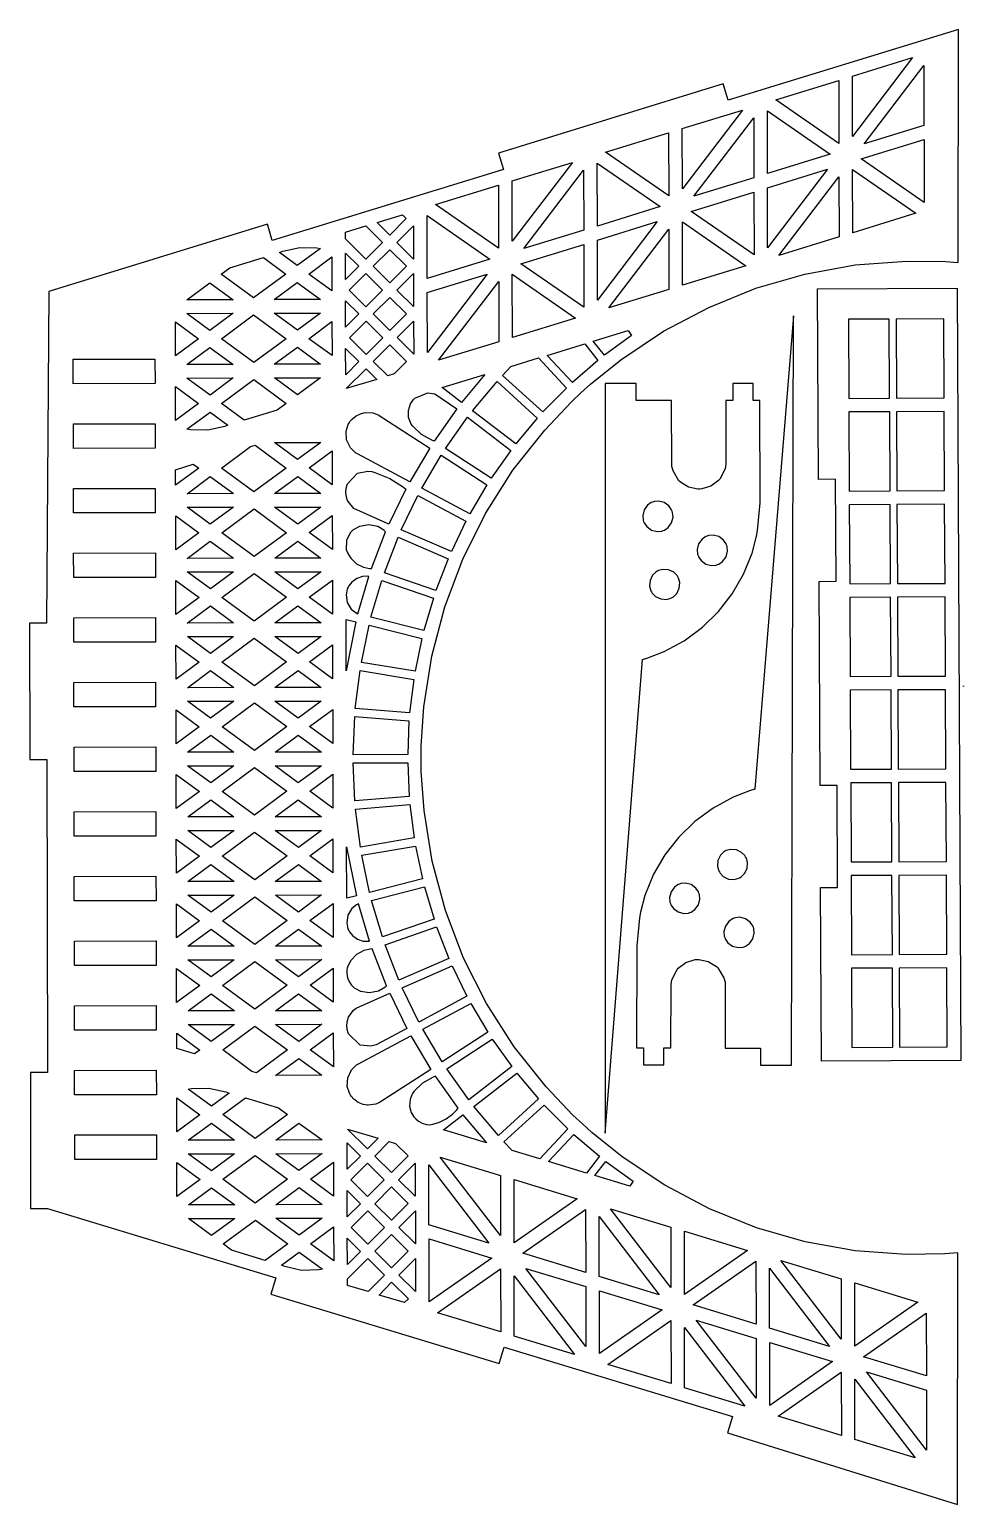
# Model space of a CAD drawing. Extents: x 0 to 593, y 0 to 837.
# Drawn here: x 0.3 to 274.6, y 389.5 to 823 of the extents above; entities that cross this region are included whole.
import ezdxf

# ---------------------------------------------------------------- set-up
doc = ezdxf.new("R2010")
doc.units = 0
doc.layers.get('0').update_dxf_attribs({"linetype": 'CONTINUOUS'})

msp = doc.modelspace()

# ---------------------------------------------------------------- linework, layer by layer
at = {"color": 0}
for p, q in [((273.091, 823.002), (205.458, 802.224)), ((273.051, 754.503), (273.091, 823.002)), ((241.948, 809.293), (259.636, 814.726)), ((259.636, 814.726), (241.981, 791.545)), ((245.386, 789.4), (262.941, 812.433)), ((262.941, 812.433), (262.974, 794.833)), ((204.03, 807.004), (138.017, 786.68)), ((205.458, 802.224), (204.03, 807.004)), ((219.41, 802.351), (237.95, 808.038)), ((237.95, 808.038), (237.983, 789.488)), ((241.981, 791.545), (241.948, 809.293)), ((237.983, 789.488), (219.41, 802.351)), ((191.976, 793.902), (209.666, 799.331)), ((209.666, 799.331), (192.01, 776.15)), ((217, 780.648), (216.965, 799.148)), ((216.965, 799.148), (235.439, 786.331)), ((192.01, 776.15), (191.976, 793.902)), ((195.414, 774.005), (212.969, 797.038)), ((212.969, 797.038), (213.005, 779.438)), ((262.974, 794.833), (245.386, 789.4)), ((169.44, 786.955), (187.978, 792.642)), ((187.978, 792.642), (188.013, 774.09)), ((244.542, 784.948), (262.982, 790.631)), ((262.982, 790.631), (263.017, 772.181)), ((138.017, 786.68), (139.498, 781.9)), ((188.013, 774.09), (169.44, 786.955)), ((235.439, 786.331), (217, 780.648)), ((263.017, 772.181), (244.542, 784.948)), ((139.498, 781.9), (71.5366, 760.973)), ((142.004, 778.503), (159.694, 783.936)), ((159.694, 783.936), (142.039, 760.755)), ((145.442, 758.61), (163, 781.643)), ((163, 781.643), (163.033, 764.046)), ((166.995, 783.749), (185.469, 770.939)), ((167.031, 765.253), (166.995, 783.749)), ((217.009, 776.496), (234.599, 781.928)), ((234.599, 781.928), (217.042, 758.846)), ((242.033, 763.242), (241.998, 781.844)), ((241.998, 781.844), (260.572, 768.978)), ((119.467, 771.56), (138.006, 777.247)), ((138.006, 777.247), (138.044, 758.694)), ((142.039, 760.755), (142.004, 778.503)), ((213.005, 779.438), (195.414, 774.005)), ((217.042, 758.846), (217.009, 776.496)), ((220.346, 756.602), (238.004, 779.734)), ((238.004, 779.734), (238.035, 762.035)), ((194.571, 769.553), (213.012, 775.236)), ((213.012, 775.236), (213.047, 756.786)), ((102.329, 766.279), (109.775, 768.544)), ((110.927, 767.447), (106.036, 762.536)), ((109.775, 768.544), (110.927, 767.447)), ((117.023, 768.357), (135.5, 755.541)), ((117.059, 749.857), (117.023, 768.357)), ((138.044, 758.694), (119.467, 771.56)), ((185.469, 770.939), (167.031, 765.253)), ((213.047, 756.786), (194.571, 769.553)), ((260.572, 768.978), (242.033, 763.242)), ((70.1065, 765.75), (5.9435, 745.98)), ((71.5366, 760.973), (70.1065, 765.75)), ((93.0342, 763.411), (99.0808, 765.27)), ((93.037, 761.51), (93.0342, 763.411)), ((99.0808, 765.27), (103.939, 760.43)), ((106.036, 762.536), (102.329, 766.279)), ((108.14, 760.441), (113.031, 765.299)), ((113.031, 765.299), (113.049, 755.548)), ((163.033, 764.046), (145.442, 758.61)), ((167.037, 761.1), (184.628, 766.533)), ((184.628, 766.533), (167.071, 743.454)), ((170.376, 741.207), (188.032, 764.339)), ((188.032, 764.339), (188.067, 746.64)), ((192.027, 766.449), (210.603, 753.583)), ((192.061, 747.847), (192.027, 766.449)), ((74.64, 757.83), (79.6011, 758.952)), ((85.6933, 758.649), (78.9009, 753.636)), ((79.6011, 758.952), (84.6847, 758.857)), ((84.6847, 758.857), (85.6933, 758.649)), ((99.0494, 755.523), (93.037, 761.51)), ((103.939, 760.43), (99.0494, 755.523)), ((113.049, 755.548), (108.14, 760.441)), ((144.6, 754.158), (163.04, 759.841)), ((163.04, 759.841), (163.076, 741.394)), ((167.071, 743.454), (167.037, 761.1)), ((238.035, 762.035), (220.346, 756.602)), ((59.0532, 752.948), (68.9462, 755.964)), ((68.9462, 755.964), (75.5565, 751.127)), ((73.6946, 757.424), (74.64, 757.83)), ((78.9009, 753.636), (73.6946, 757.424)), ((82.2565, 751.141), (89.0489, 756.154)), ((89.0489, 756.154), (89.0669, 746.157)), ((93.0451, 757.262), (96.9518, 753.42)), ((93.0589, 749.512), (93.0451, 757.262)), ((101.153, 753.427), (106.044, 758.285)), ((106.044, 758.285), (110.951, 753.445)), ((135.5, 755.541), (117.059, 749.857)), ((242.787, 753.798), (257.839, 754.937)), ((257.839, 754.937), (269.265, 754.81)), ((269.265, 754.81), (273.051, 754.503)), ((56.5559, 751.096), (59.0532, 752.948)), ((66.07, 744.111), (56.5559, 751.096)), ((75.5565, 751.127), (66.07, 744.111)), ((89.0669, 746.157), (82.2565, 751.141)), ((96.9518, 753.42), (93.0589, 749.512)), ((94.167, 746.414), (99.0575, 751.272)), ((99.0575, 751.272), (103.965, 746.435)), ((106.062, 748.538), (101.153, 753.427)), ((110.951, 753.445), (106.062, 748.538)), ((108.165, 746.439), (113.057, 751.3)), ((113.057, 751.3), (113.073, 741.549)), ((117.066, 745.705), (134.656, 751.141)), ((134.656, 751.141), (117.099, 728.059)), ((142.055, 751.053), (160.631, 738.188)), ((142.092, 732.455), (142.055, 751.053)), ((163.076, 741.394), (144.6, 754.158)), ((210.603, 753.583), (192.061, 747.847)), ((213.618, 746.965), (228.009, 751.127)), ((228.009, 751.127), (242.787, 753.798)), ((5.9435, 745.98), (5.2489, 648.497)), ((46.422, 743.574), (53.2116, 748.587)), ((53.2116, 748.587), (60.0206, 743.599)), ((72.1212, 743.62), (78.9107, 748.633)), ((78.9107, 748.633), (85.7208, 743.648)), ((99.0755, 741.525), (94.167, 746.414)), ((103.965, 746.435), (99.0755, 741.525)), ((113.073, 741.549), (108.165, 746.439)), ((117.099, 728.059), (117.066, 745.705)), ((120.405, 725.816), (138.06, 748.947)), ((138.06, 748.947), (138.095, 731.248)), ((188.067, 746.64), (170.376, 741.207)), ((199.73, 741.348), (213.618, 746.965)), ((231.72, 746.802), (272.719, 747.007)), ((231.997, 690.802), (231.72, 746.802)), ((272.719, 747.007), (273.844, 520.009)), ((60.0206, 743.599), (46.422, 743.574)), ((85.7208, 743.648), (72.1212, 743.62)), ((93.0712, 743.26), (96.9779, 739.422)), ((93.0878, 735.513), (93.0712, 743.26)), ((101.18, 739.426), (106.069, 744.287)), ((106.069, 744.287), (110.98, 739.443)), ((186.458, 734.321), (199.73, 741.348)), ((43.1024, 727.064), (43.0844, 737.069)), ((43.0844, 737.069), (49.8934, 732.077)), ((46.4301, 739.574), (60.0287, 739.599)), ((53.2391, 734.586), (46.4301, 739.574)), ((60.0287, 739.599), (53.2391, 734.586)), ((56.5919, 732.091), (66.0799, 739.108)), ((66.0799, 739.108), (75.5922, 732.13)), ((72.1293, 739.62), (85.7292, 739.648)), ((78.9368, 734.635), (72.1293, 739.62)), ((85.7292, 739.648), (78.9368, 734.635)), ((82.2925, 732.141), (89.0834, 737.154)), ((89.0834, 737.154), (89.1025, 727.153)), ((96.9779, 739.422), (93.0878, 735.513)), ((94.1931, 732.412), (99.0822, 737.274)), ((99.0822, 737.274), (103.994, 732.43)), ((106.087, 734.536), (101.18, 739.426)), ((110.98, 739.443), (106.087, 734.536)), ((108.191, 732.441), (113.082, 737.298)), ((113.082, 737.298), (113.102, 727.548)), ((160.631, 738.188), (142.092, 732.455)), ((224.668, 738.84), (213.335, 599.722)), ((224.062, 518.59), (224.668, 738.84)), ((252.764, 737.905), (240.764, 737.845)), ((240.764, 737.845), (240.88, 714.597)), ((252.88, 714.657), (252.764, 737.905)), ((268.764, 737.986), (254.763, 737.916)), ((254.763, 737.916), (254.879, 714.664)), ((268.879, 714.735), (268.764, 737.986)), ((165.793, 731.4), (176.088, 734.568)), ((177.092, 733.072), (169.102, 727.255)), ((173.915, 725.921), (186.458, 734.321)), ((176.088, 734.568), (177.092, 733.072)), ((49.8934, 732.077), (43.1024, 727.064)), ((46.4577, 724.574), (53.2476, 729.59)), ((53.2476, 729.59), (60.0562, 724.598)), ((66.106, 725.11), (56.5919, 732.091)), ((75.5922, 732.13), (66.106, 725.11)), ((72.1568, 724.623), (78.9464, 729.636)), ((78.9464, 729.636), (85.7567, 724.648)), ((89.1025, 727.153), (82.2925, 732.141)), ((93.1125, 721.512), (93.0988, 729.262)), ((93.0988, 729.262), (97.0058, 725.417)), ((99.1002, 727.523), (94.1931, 732.412)), ((103.994, 732.43), (99.1002, 727.523)), ((101.205, 725.428), (106.095, 730.285)), ((106.095, 730.285), (111.005, 725.445)), ((113.102, 727.548), (108.191, 732.441)), ((138.095, 731.248), (120.405, 725.816)), ((152.251, 727.223), (163.346, 730.642)), ((163.346, 730.642), (167.204, 725.752)), ((169.102, 727.255), (165.793, 731.4)), ((13.1051, 726.112), (37.1038, 726.154)), ((13.1175, 718.908), (13.1051, 726.112)), ((37.1038, 726.154), (37.1161, 718.954)), ((60.0562, 724.598), (46.4577, 724.574)), ((85.7567, 724.648), (72.1568, 724.623)), ((97.0058, 725.417), (93.1125, 721.512)), ((105.464, 721.184), (101.205, 725.428)), ((111.005, 725.445), (107.313, 721.787)), ((139.161, 721.346), (141.606, 723.949)), ((141.606, 723.949), (149.704, 726.465)), ((149.704, 726.465), (157.969, 717.635)), ((159.717, 719.286), (152.251, 727.223)), ((167.204, 725.752), (159.717, 719.286)), ((165.008, 718.767), (173.915, 725.921)), ((46.4647, 720.573), (60.0646, 720.598)), ((53.2751, 715.585), (46.4647, 720.573)), ((60.0646, 720.598), (53.2751, 715.585)), ((56.6279, 713.094), (66.1155, 720.111)), ((66.1155, 720.111), (75.6281, 713.13)), ((72.1653, 720.623), (85.7649, 720.647)), ((78.9725, 715.634), (72.1653, 720.623)), ((85.7649, 720.647), (78.9725, 715.634)), ((93.2713, 717.462), (99.1087, 723.272)), ((102.216, 720.178), (93.2713, 717.462)), ((99.1087, 723.272), (102.216, 720.178)), ((107.313, 721.787), (105.464, 721.184)), ((121.47, 717.765), (134.011, 721.639)), ((134.011, 721.639), (127.179, 713.377)), ((151.032, 710.621), (139.161, 721.346)), ((37.1161, 718.954), (13.1175, 718.908)), ((43.138, 708.067), (43.12, 718.069)), ((43.12, 718.069), (49.929, 713.08)), ((113.425, 714.65), (117.224, 716.259)), ((117.224, 716.259), (119.273, 715.963)), ((119.273, 715.963), (125.731, 711.475)), ((127.179, 713.377), (121.47, 717.765)), ((130.382, 710.932), (137.567, 719.543)), ((137.567, 719.543), (149.388, 708.819)), ((157.969, 717.635), (151.032, 710.621)), ((159.428, 713.609), (162.219, 716.188)), ((162.219, 716.188), (165.008, 718.767)), ((178.401, 718.933), (169.302, 718.929)), ((169.302, 718.929), (169.354, 498.68)), ((178.401, 713.934), (178.401, 718.933)), ((212.802, 718.94), (206.802, 718.936)), ((206.802, 718.936), (206.802, 713.938)), ((212.802, 713.941), (212.802, 718.94)), ((49.929, 713.08), (43.138, 708.067)), ((63.2866, 708.205), (56.6279, 713.094)), ((73.0331, 711.175), (63.2866, 708.205)), ((75.6281, 713.13), (73.0331, 711.175)), ((111.533, 711.038), (112.147, 712.982)), ((111.604, 708.995), (111.533, 711.038)), ((112.147, 712.982), (113.043, 714.301)), ((113.043, 714.301), (113.425, 714.65)), ((125.731, 711.475), (119.1, 702.06)), ((143.051, 701.206), (130.382, 710.932)), ((151.597, 705.291), (159.428, 713.609)), ((188.801, 713.934), (178.401, 713.934)), ((188.905, 694.584), (188.801, 713.934)), ((204.803, 713.938), (204.757, 695.237)), ((206.802, 713.938), (204.803, 713.938)), ((214.802, 713.941), (212.802, 713.941)), ((214.81, 683.941), (214.802, 713.941)), ((240.88, 714.597), (252.88, 714.657)), ((254.879, 714.664), (268.879, 714.735)), ((13.141, 707.111), (37.1394, 707.154)), ((13.1548, 699.911), (13.141, 707.111)), ((37.1394, 707.154), (37.1531, 699.957)), ((46.4922, 705.573), (53.2832, 710.586)), ((53.2832, 710.586), (58.5403, 706.748)), ((58.5403, 706.748), (57.5882, 706.353)), ((93.2325, 704.981), (93.8318, 706.956)), ((93.8318, 706.956), (94.1888, 707.513)), ((94.1888, 707.513), (94.3804, 707.81)), ((94.3804, 707.81), (95.0888, 708.611)), ((95.0888, 708.611), (96.1912, 709.478)), ((96.1912, 709.478), (97.4535, 710.092)), ((97.4535, 710.092), (98.4843, 710.378)), ((98.4843, 710.378), (98.8342, 710.424)), ((98.8342, 710.424), (101.085, 710.325)), ((101.085, 710.325), (102.133, 709.979)), ((102.133, 709.979), (102.684, 709.732)), ((102.684, 709.732), (117.803, 700.006)), ((112.115, 707.485), (111.604, 708.995)), ((112.389, 707.048), (112.115, 707.485)), ((112.802, 706.466), (112.389, 707.048)), ((122.454, 699.865), (128.887, 709.027)), ((128.887, 709.027), (141.603, 699.301)), ((149.388, 708.819), (143.051, 701.206)), ((252.899, 710.657), (240.899, 710.597)), ((240.899, 710.597), (241.015, 687.345)), ((253.015, 687.405), (252.899, 710.657)), ((268.899, 710.734), (254.899, 710.664)), ((254.899, 710.664), (255.014, 687.416)), ((269.014, 687.486), (268.899, 710.734)), ((47.5022, 705.369), (46.4922, 705.573)), ((52.6038, 705.259), (47.5022, 705.369)), ((57.5882, 706.353), (52.6038, 705.259)), ((93.3648, 702.377), (93.2325, 704.981)), ((94.5003, 700.031), (93.3648, 702.377)), ((115.35, 704.025), (112.802, 706.466)), ((118.423, 702.289), (115.35, 704.025)), ((119.1, 702.06), (118.423, 702.289)), ((142.238, 693.448), (151.597, 705.291)), ((37.1531, 699.957), (13.1548, 699.911)), ((56.6663, 694.094), (65.2018, 700.409)), ((65.2018, 700.409), (66.5522, 700.811)), ((66.5522, 700.811), (75.6638, 694.129)), ((72.2009, 701.619), (85.8008, 701.65)), ((79.0085, 696.634), (72.2009, 701.619)), ((85.8008, 701.65), (79.0085, 696.634)), ((82.3641, 694.14), (89.1551, 699.153)), ((89.1551, 699.153), (89.1727, 689.155)), ((95.9764, 698.588), (94.5003, 700.031)), ((96.5577, 698.267), (95.9764, 698.588)), ((111.922, 690.097), (96.5577, 698.267)), ((117.803, 700.006), (111.922, 690.097)), ((135.871, 691.194), (122.454, 699.865)), ((141.603, 699.301), (135.871, 691.194)), ((43.1655, 693.618), (48.3623, 695.226)), ((43.1726, 689.067), (43.1655, 693.618)), ((49.965, 694.08), (43.1726, 689.067)), ((48.3623, 695.226), (49.965, 694.08)), ((66.1776, 687.109), (56.6663, 694.094)), ((75.6638, 694.129), (66.1776, 687.109)), ((89.1727, 689.155), (82.3641, 694.14)), ((115.474, 688.202), (121.156, 697.861)), ((121.156, 697.861), (134.574, 689.187)), ((189.257, 693.282), (188.905, 694.584)), ((204.557, 693.935), (203.008, 690.887)), ((204.757, 695.237), (204.557, 693.935)), ((46.5282, 686.573), (53.3178, 691.586)), ((53.3178, 691.586), (60.1278, 686.597)), ((72.2298, 686.625), (79.018, 691.635)), ((79.018, 691.635), (85.8284, 686.647)), ((93.5411, 689.204), (93.6734, 689.511)), ((93.6734, 689.511), (96.5673, 692.566)), ((96.5673, 692.566), (99.6654, 693.222)), ((99.6654, 693.222), (100.766, 693.078)), ((100.766, 693.078), (101.681, 692.824)), ((101.681, 692.824), (106.052, 691.018)), ((106.052, 691.018), (110.082, 688.538)), ((134.192, 680.769), (142.238, 693.448)), ((191.008, 690.386), (189.257, 693.282)), ((191.415, 689.977), (191.008, 690.386)), ((193.831, 688.527), (191.415, 689.977)), ((202.649, 690.443), (200.4, 688.784)), ((203.008, 690.887), (202.649, 690.443)), ((236.996, 690.827), (231.997, 690.802)), ((237.145, 660.827), (236.996, 690.827)), ((13.1768, 688.111), (37.1754, 688.157)), ((13.1892, 680.911), (13.1768, 688.111)), ((37.1754, 688.157), (37.1877, 680.956)), ((60.1278, 686.597), (46.5282, 686.573)), ((85.8284, 686.647), (72.2298, 686.625)), ((93.176, 686.894), (93.2794, 688.224)), ((93.3619, 685.578), (93.176, 686.894)), ((93.2794, 688.224), (93.5411, 689.204)), ((93.6819, 684.615), (93.3619, 685.578)), ((110.826, 687.945), (105.796, 677.584)), ((109.448, 675.993), (114.329, 686.1)), ((110.082, 688.538), (110.826, 687.945)), ((114.329, 686.1), (128.444, 678.526)), ((129.589, 680.678), (115.474, 688.202)), ((134.574, 689.187), (129.589, 680.678)), ((196.583, 687.92), (193.831, 688.527)), ((197.159, 687.934), (196.583, 687.92)), ((197.729, 687.963), (197.159, 687.934)), ((200.4, 688.784), (197.729, 687.963)), ((241.015, 687.345), (253.015, 687.405)), ((255.014, 687.416), (269.014, 687.486)), ((37.1877, 680.956), (13.1892, 680.911)), ((46.5363, 682.576), (60.1349, 682.6)), ((53.3467, 677.587), (46.5363, 682.576)), ((60.1349, 682.6), (53.3467, 677.587)), ((56.7009, 675.093), (66.1871, 682.113)), ((66.1871, 682.113), (75.6984, 675.128)), ((72.2369, 682.621), (85.8365, 682.646)), ((79.0469, 677.633), (72.2369, 682.621)), ((85.8365, 682.646), (79.0469, 677.633)), ((93.8332, 684.315), (93.6819, 684.615)), ((95.5368, 682.216), (93.8332, 684.315)), ((105.796, 677.584), (95.5368, 682.216)), ((127.506, 667.364), (134.192, 680.769)), ((180.771, 681.814), (180.358, 680.159)), ((181.776, 683.193), (180.771, 681.814)), ((182.878, 683.966), (181.776, 683.193)), ((183.286, 684.114), (182.878, 683.966)), ((183.692, 684.265), (183.286, 684.114)), ((185.033, 684.382), (183.692, 684.265)), ((186.691, 683.973), (185.033, 684.382)), ((188.073, 682.971), (186.691, 683.973)), ((188.848, 681.867), (188.073, 682.971)), ((188.996, 681.461), (188.848, 681.867)), ((189.144, 681.052), (188.996, 681.461)), ((189.26, 679.711), (189.144, 681.052)), ((214.111, 675.739), (214.81, 683.941)), ((253.034, 683.405), (241.034, 683.348)), ((241.034, 683.348), (241.15, 660.097)), ((253.15, 660.157), (253.034, 683.405)), ((269.034, 683.486), (255.034, 683.419)), ((255.034, 683.419), (255.149, 660.167)), ((269.149, 660.234), (269.034, 683.486)), ((43.2096, 670.07), (43.192, 680.067)), ((43.192, 680.067), (50.0006, 675.079)), ((82.3997, 675.143), (89.1907, 680.156)), ((89.1907, 680.156), (89.2087, 670.154)), ((97.2136, 676.938), (95.3505, 675.929)), ((99.8664, 677.411), (97.2136, 676.938)), ((102.511, 676.892), (99.8664, 677.411)), ((104.357, 675.859), (102.511, 676.892)), ((128.444, 678.526), (124.161, 669.618)), ((180.358, 680.159), (180.473, 678.819)), ((180.473, 678.819), (180.622, 678.409)), ((180.622, 678.409), (180.77, 678.004)), ((180.77, 678.004), (181.544, 676.903)), ((181.544, 676.903), (182.926, 675.898)), ((186.739, 675.901), (187.842, 676.674)), ((187.842, 676.674), (188.847, 678.053)), ((188.847, 678.053), (189.26, 679.711)), ((50.0006, 675.079), (43.2096, 670.07)), ((46.5638, 667.575), (53.3534, 672.588)), ((53.3534, 672.588), (60.1638, 667.6)), ((66.2132, 668.112), (56.7009, 675.093)), ((75.6984, 675.128), (66.2132, 668.112)), ((72.2658, 667.621), (79.054, 672.634)), ((79.054, 672.634), (85.8643, 667.65)), ((89.2087, 670.154), (82.3997, 675.143)), ((93.3595, 672.779), (93.3027, 670.218)), ((94.4785, 675.086), (93.3595, 672.779)), ((94.8503, 675.464), (94.4785, 675.086)), ((95.3505, 675.929), (94.8503, 675.464)), ((100.67, 664.577), (104.851, 675.382)), ((104.851, 675.382), (104.357, 675.859)), ((104.472, 663.328), (108.502, 673.788)), ((108.502, 673.788), (123.213, 667.417)), ((124.161, 669.618), (109.448, 675.993)), ((182.926, 675.898), (184.584, 675.488)), ((184.584, 675.488), (185.925, 675.605)), ((185.925, 675.605), (186.333, 675.753)), ((186.333, 675.753), (186.739, 675.901)), ((197.786, 673.195), (196.783, 671.816)), ((198.886, 673.964), (197.786, 673.195)), ((199.292, 674.112), (198.886, 673.964)), ((199.697, 674.261), (199.292, 674.112)), ((201.036, 674.377), (199.697, 674.261)), ((202.69, 673.964), (201.036, 674.377)), ((204.071, 672.966), (202.69, 673.964)), ((204.845, 671.865), (204.071, 672.966)), ((212.483, 669.138), (213.822, 674.07)), ((213.822, 674.07), (214.111, 675.739)), ((13.2112, 669.11), (37.2099, 669.156)), ((13.225, 661.91), (13.2112, 669.11)), ((37.2099, 669.156), (37.2237, 661.956)), ((60.1638, 667.6), (46.5638, 667.575)), ((85.8643, 667.65), (72.2658, 667.621)), ((93.3027, 670.218), (93.4614, 669.71)), ((93.4614, 669.71), (93.6583, 669.163)), ((93.6583, 669.163), (94.5928, 667.628)), ((94.5928, 667.628), (96.26, 666.016)), ((196.783, 671.816), (196.368, 670.161)), ((196.368, 670.161), (196.482, 668.824)), ((196.482, 668.824), (196.63, 668.415)), ((196.63, 668.415), (196.777, 668.009)), ((196.777, 668.009), (197.551, 666.912)), ((203.837, 666.686), (204.84, 668.062)), ((204.84, 668.062), (205.255, 669.717)), ((204.994, 671.46), (204.845, 671.865)), ((205.14, 671.054), (204.994, 671.46)), ((205.255, 669.717), (205.14, 671.054)), ((209.981, 662.919), (212.483, 669.138)), ((46.5723, 663.575), (60.1708, 663.596)), ((53.3823, 658.587), (46.5723, 663.575)), ((60.1708, 663.596), (53.3823, 658.587)), ((72.2725, 663.621), (85.8725, 663.649)), ((79.0815, 658.636), (72.2725, 663.621)), ((85.8725, 663.649), (79.0815, 658.636)), ((96.26, 666.016), (98.3298, 664.968)), ((98.3298, 664.968), (100.083, 664.584)), ((100.083, 664.584), (100.67, 664.577)), ((119.632, 658.16), (104.472, 663.328)), ((123.213, 667.417), (119.632, 658.16)), ((122.227, 653.344), (127.506, 667.364)), ((184.215, 663.568), (183.264, 662.619)), ((184.59, 663.787), (184.215, 663.568)), ((184.591, 663.787), (184.59, 663.787)), ((184.965, 664.002), (184.591, 663.787)), ((186.264, 664.351), (184.965, 664.002)), ((187.966, 664.231), (186.264, 664.351)), ((189.5, 663.487), (187.966, 664.231)), ((190.452, 662.534), (189.5, 663.487)), ((197.551, 666.912), (198.932, 665.914)), ((198.932, 665.914), (200.586, 665.501)), ((200.586, 665.501), (201.924, 665.618)), ((201.924, 665.618), (202.33, 665.766)), ((202.33, 665.766), (202.736, 665.914)), ((202.736, 665.914), (203.837, 666.686)), ((37.2237, 661.956), (13.225, 661.91)), ((43.2262, 661.067), (50.0366, 656.082)), ((43.2442, 651.069), (43.2262, 661.067)), ((56.7365, 656.093), (66.2231, 663.109)), ((66.2231, 663.109), (75.7343, 656.128)), ((82.4357, 656.142), (89.2281, 661.155)), ((89.2281, 661.155), (89.2447, 651.154)), ((93.8294, 659.112), (93.5687, 658.597)), ((94.0333, 659.518), (93.8294, 659.112)), ((94.9082, 660.608), (94.0333, 659.518)), ((96.3662, 661.67), (94.9082, 660.608)), ((98.0793, 662.227), (96.3662, 661.67)), ((96.6957, 651.32), (99.9243, 662.227)), ((99.4752, 662.298), (98.0793, 662.227)), ((99.9243, 662.227), (99.4752, 662.298)), ((100.547, 650.275), (103.726, 661.031)), ((103.726, 661.031), (118.886, 655.909)), ((182.516, 661.084), (182.397, 659.384)), ((182.397, 659.384), (182.743, 658.082)), ((183.264, 662.619), (182.516, 661.084)), ((190.669, 662.16), (190.452, 662.534)), ((190.885, 661.786), (190.669, 662.16)), ((191.23, 660.488), (190.885, 661.786)), ((191.11, 658.788), (191.23, 660.488)), ((206.671, 657.165), (209.981, 662.919)), ((232.146, 660.802), (237.145, 660.827)), ((232.444, 600.802), (232.146, 660.802)), ((241.15, 660.097), (253.15, 660.157)), ((255.149, 660.167), (269.149, 660.234)), ((50.0366, 656.082), (43.2442, 651.069)), ((66.2478, 649.111), (56.7365, 656.093)), ((75.7343, 656.128), (66.2478, 649.111)), ((89.2447, 651.154), (82.4357, 656.142)), ((93.5687, 658.597), (93.2215, 656.833)), ((93.2215, 656.833), (93.5648, 654.59)), ((93.5648, 654.59), (94.7568, 652.66)), ((118.886, 655.909), (116.104, 646.405)), ((182.743, 658.082), (182.959, 657.708)), ((182.959, 657.708), (183.176, 657.334)), ((183.176, 657.334), (184.128, 656.385)), ((184.128, 656.385), (185.662, 655.638)), ((185.662, 655.638), (187.363, 655.521)), ((187.363, 655.521), (188.664, 655.867)), ((188.664, 655.867), (189.039, 656.082)), ((189.039, 656.082), (189.413, 656.301)), ((189.413, 656.301), (190.362, 657.253)), ((190.362, 657.253), (191.11, 658.788)), ((202.619, 651.94), (206.671, 657.165)), ((253.169, 656.156), (241.169, 656.096)), ((241.169, 656.096), (241.285, 632.845)), ((253.285, 632.908), (253.169, 656.156)), ((269.169, 656.237), (255.169, 656.167)), ((255.169, 656.167), (255.284, 632.915)), ((269.284, 632.986), (269.169, 656.237)), ((46.5998, 648.571), (53.3894, 653.588)), ((53.3894, 653.588), (60.1998, 648.6)), ((72.3, 648.621), (79.0896, 653.637)), ((79.0896, 653.637), (85.9, 648.645)), ((94.7568, 652.66), (96.1637, 651.542)), ((96.1637, 651.542), (96.6957, 651.32)), ((116.104, 646.405), (100.547, 650.275)), ((118.405, 638.821), (122.227, 653.344)), ((197.886, 647.323), (202.619, 651.94)), ((5.2489, 648.497), (0.2508, 648.494)), ((0.2508, 648.494), (0.3266, 608.492)), ((13.2471, 650.113), (37.2456, 650.159)), ((13.2608, 642.913), (13.2471, 650.113)), ((37.2456, 650.159), (37.2607, 642.955)), ((60.1998, 648.6), (46.5998, 648.571)), ((85.9, 648.645), (72.3, 648.621)), ((93.2766, 634.563), (93.249, 649.612)), ((93.249, 649.612), (96.1002, 648.917)), ((96.1002, 648.917), (93.2766, 634.563)), ((97.7223, 636.972), (100, 647.922)), ((100, 647.922), (115.51, 644.052)), ((192.541, 643.382), (197.886, 647.323)), ((37.2607, 642.955), (13.2608, 642.913)), ((43.2802, 632.068), (43.2622, 642.066)), ((43.2622, 642.066), (50.0726, 637.081)), ((46.6079, 644.574), (60.2079, 644.603)), ((53.4169, 639.586), (46.6079, 644.574)), ((60.2079, 644.603), (53.4169, 639.586)), ((56.7725, 637.092), (66.2587, 644.112)), ((66.2587, 644.112), (75.77, 637.131)), ((72.3085, 644.624), (85.907, 644.648)), ((79.1175, 639.632), (72.3085, 644.624)), ((85.907, 644.648), (79.1175, 639.632)), ((82.4713, 637.141), (89.2623, 642.154)), ((89.2623, 642.154), (89.2803, 632.153)), ((115.51, 644.052), (113.527, 634.4)), ((186.647, 640.196), (192.541, 643.382)), ((116.089, 623.905), (118.405, 638.821)), ((169.354, 498.68), (180.271, 637.829)), ((180.271, 637.829), (181.898, 638.306)), ((181.898, 638.306), (186.647, 640.196)), ((50.0726, 637.081), (43.2802, 632.068)), ((46.6355, 629.574), (53.425, 634.587)), ((53.425, 634.587), (60.2354, 629.599)), ((66.2852, 630.111), (56.7725, 637.092)), ((75.77, 637.131), (66.2852, 630.111)), ((72.336, 629.624), (79.1256, 634.637)), ((79.1256, 634.637), (85.936, 629.648)), ((89.2803, 632.153), (82.4713, 637.141)), ((95.9485, 623.464), (97.3268, 634.619)), ((97.3268, 634.619), (113.132, 631.998)), ((113.527, 634.4), (97.7223, 636.972)), ((241.285, 632.845), (253.285, 632.908)), ((255.284, 632.915), (269.284, 632.986)), ((13.2829, 631.109), (37.283, 631.158)), ((13.2967, 623.912), (13.2829, 631.109)), ((37.283, 631.158), (37.2953, 623.958)), ((60.2354, 629.599), (46.6355, 629.574)), ((85.936, 629.648), (72.336, 629.624)), ((113.132, 631.998), (111.901, 622.194)), ((253.304, 628.908), (241.304, 628.848)), ((241.304, 628.848), (241.42, 605.596)), ((253.419, 605.656), (253.304, 628.908)), ((269.303, 628.985), (255.304, 628.918)), ((255.304, 628.918), (255.419, 605.667)), ((269.419, 605.737), (269.303, 628.985)), ((274.574, 629.952), (274.574, 630.086)), ((274.574, 630.086), (274.574, 630.086)), ((274.574, 630.086), (274.574, 630.086)), ((274.574, 630.086), (274.574, 629.952)), ((274.574, 629.952), (274.574, 629.952)), ((274.574, 629.952), (274.574, 629.952)), ((46.6439, 625.574), (60.2425, 625.602)), ((53.4529, 620.586), (46.6439, 625.574)), ((60.2425, 625.602), (53.4529, 620.586)), ((56.8082, 618.091), (66.2947, 625.112)), ((66.2947, 625.112), (75.8088, 618.13)), ((72.3441, 625.623), (85.9427, 625.648)), ((79.1531, 620.635), (72.3441, 625.623)), ((85.9427, 625.648), (79.1531, 620.635)), ((37.2953, 623.958), (13.2967, 623.912)), ((43.3158, 613.068), (43.2978, 623.069)), ((43.2978, 623.069), (50.1082, 618.081)), ((82.5059, 618.141), (89.2983, 623.157)), ((89.2983, 623.157), (89.3163, 613.152)), ((95.3216, 609.868), (95.8025, 621.069)), ((95.8025, 621.069), (111.704, 619.795)), ((111.901, 622.194), (95.9485, 623.464)), ((115.318, 612.503), (116.089, 623.905)), ((50.1082, 618.081), (43.3158, 613.068)), ((46.6714, 610.574), (53.4638, 615.587)), ((53.4638, 615.587), (60.2714, 610.602)), ((66.3208, 611.113), (56.8082, 618.091)), ((75.8088, 618.13), (66.3208, 611.113)), ((72.3717, 610.62), (79.1616, 615.636)), ((79.1616, 615.636), (85.9702, 610.648)), ((89.3163, 613.152), (82.5059, 618.141)), ((111.704, 619.795), (111.324, 609.896)), ((13.3187, 612.112), (37.3186, 612.158)), ((13.3325, 604.912), (13.3187, 612.112)), ((37.3186, 612.158), (37.3309, 604.957)), ((115.325, 608.704), (115.318, 612.503)), ((0.3266, 608.492), (5.3248, 608.496)), ((5.3248, 608.496), (5.4984, 516.498)), ((60.2714, 610.602), (46.6714, 610.574)), ((85.9702, 610.648), (72.3717, 610.62)), ((111.324, 609.896), (95.3216, 609.868)), ((95.3273, 607.466), (111.326, 607.497)), ((95.848, 596.269), (95.3273, 607.466)), ((111.326, 607.497), (111.745, 597.598)), ((115.332, 604.908), (115.325, 608.704)), ((37.3309, 604.957), (13.3325, 604.912)), ((43.3338, 604.068), (50.1442, 599.08)), ((43.3518, 594.067), (43.3338, 604.068)), ((46.6796, 606.573), (60.2781, 606.601)), ((53.4885, 601.588), (46.6796, 606.573)), ((60.2781, 606.601), (53.4885, 601.588)), ((56.8441, 599.091), (66.3303, 606.111)), ((66.3303, 606.111), (75.8444, 599.126)), ((72.3801, 606.623), (85.9786, 606.647)), ((79.1891, 601.634), (72.3801, 606.623)), ((85.9786, 606.647), (79.1891, 601.634)), ((82.5419, 599.144), (89.3339, 604.153)), ((89.3339, 604.153), (89.3519, 594.155)), ((116.145, 593.51), (115.332, 604.908)), ((241.42, 605.596), (253.419, 605.656)), ((255.419, 605.667), (269.419, 605.737)), ((50.1442, 599.08), (43.3518, 594.067)), ((66.3554, 592.113), (56.8441, 599.091)), ((75.8444, 599.126), (66.3554, 592.113)), ((89.3519, 594.155), (82.5419, 599.144)), ((211.705, 599.253), (206.95, 597.38)), ((213.335, 599.722), (211.705, 599.253)), ((237.443, 600.826), (232.444, 600.802)), ((237.592, 570.826), (237.443, 600.826)), ((253.439, 601.655), (241.439, 601.595)), ((241.439, 601.595), (241.555, 578.347)), ((253.553, 578.407), (253.439, 601.655)), ((269.438, 601.737), (255.439, 601.666)), ((255.439, 601.666), (255.554, 578.418)), ((269.554, 578.485), (269.438, 601.737)), ((46.7071, 591.573), (53.498, 596.586)), ((53.498, 596.586), (60.307, 591.601)), ((72.4076, 591.622), (79.1972, 596.635)), ((79.1972, 596.635), (86.0062, 591.647)), ((111.745, 597.598), (95.848, 596.269)), ((96.0025, 593.866), (111.949, 595.2)), ((111.949, 595.2), (113.22, 585.399)), ((201.047, 594.208), (195.69, 590.285)), ((206.95, 597.38), (201.047, 594.208)), ((13.3546, 593.111), (37.3532, 593.157)), ((13.3683, 585.911), (13.3546, 593.111)), ((37.3532, 593.157), (37.3669, 585.957)), ((60.307, 591.601), (46.7071, 591.573)), ((86.0062, 591.647), (72.4076, 591.622)), ((97.4245, 582.718), (96.0025, 593.866)), ((118.518, 578.605), (116.145, 593.51)), ((195.69, 590.285), (190.944, 585.682)), ((37.3669, 585.957), (13.3683, 585.911)), ((46.7141, 587.573), (60.3141, 587.601)), ((53.5245, 582.588), (46.7141, 587.573)), ((60.3141, 587.601), (53.5245, 582.588)), ((56.8798, 580.09), (66.3663, 587.11)), ((66.3663, 587.11), (75.8804, 580.129)), ((72.4158, 587.622), (86.0143, 587.647)), ((79.2247, 582.637), (72.4158, 587.622)), ((86.0143, 587.647), (79.2247, 582.637)), ((113.22, 585.399), (97.4245, 582.718)), ((190.944, 585.682), (186.875, 580.471)), ((43.3874, 575.07), (43.3698, 585.068)), ((43.3698, 585.068), (50.1798, 580.08)), ((82.5775, 580.143), (89.3699, 585.156)), ((89.3699, 585.156), (89.3879, 575.155)), ((93.4036, 567.711), (93.3746, 582.764)), ((93.3746, 582.764), (96.2519, 568.417)), ((97.8299, 580.369), (113.622, 582.997)), ((113.622, 582.997), (115.642, 573.356)), ((204.136, 581.283), (203.182, 580.334)), ((204.512, 581.498), (204.136, 581.283)), ((204.887, 581.713), (204.512, 581.498)), ((206.186, 582.055), (204.887, 581.713)), ((207.888, 581.932), (206.186, 582.055)), ((209.419, 581.18), (207.888, 581.932)), ((210.368, 580.228), (209.419, 581.18)), ((50.1798, 580.08), (43.3874, 575.07)), ((46.7416, 572.572), (53.534, 577.585)), ((53.534, 577.585), (60.3416, 572.601)), ((66.391, 573.112), (56.8798, 580.09)), ((75.8804, 580.129), (66.391, 573.112)), ((72.4436, 572.622), (79.2332, 577.635)), ((79.2332, 577.635), (86.0432, 572.65)), ((89.3879, 575.155), (82.5775, 580.143)), ((100.149, 569.426), (97.8299, 580.369)), ((122.394, 564.095), (118.518, 578.605)), ((186.875, 580.471), (183.548, 574.724)), ((202.43, 578.802), (202.306, 577.102)), ((202.306, 577.102), (202.649, 575.804)), ((203.182, 580.334), (202.43, 578.802)), ((210.585, 579.854), (210.368, 580.228)), ((210.8, 579.476), (210.585, 579.854)), ((211.142, 578.178), (210.8, 579.476)), ((211.018, 576.478), (211.142, 578.178)), ((241.555, 578.347), (253.553, 578.407)), ((255.554, 578.418), (269.554, 578.485)), ((13.389, 574.111), (37.3902, 574.156)), ((13.4028, 566.91), (13.389, 574.111)), ((37.3902, 574.156), (37.404, 566.956)), ((60.3416, 572.601), (46.7416, 572.572)), ((86.0432, 572.65), (72.4436, 572.622)), ((115.642, 573.356), (100.149, 569.426)), ((183.548, 574.724), (181.027, 568.516)), ((202.649, 575.804), (202.864, 575.426)), ((202.864, 575.426), (203.079, 575.052)), ((203.079, 575.052), (204.028, 574.1)), ((204.028, 574.1), (205.559, 573.345)), ((205.559, 573.345), (207.261, 573.222)), ((207.261, 573.222), (208.56, 573.567)), ((208.56, 573.567), (208.937, 573.779)), ((208.937, 573.779), (209.312, 573.994)), ((209.312, 573.994), (210.265, 574.947)), ((210.265, 574.947), (211.018, 576.478)), ((253.574, 574.407), (241.574, 574.347)), ((241.574, 574.347), (241.689, 551.099)), ((253.688, 551.159), (253.574, 574.407)), ((269.573, 574.488), (255.574, 574.417)), ((255.574, 574.417), (255.689, 551.169)), ((269.689, 551.236), (269.573, 574.488)), ((46.7501, 568.575), (60.3497, 568.6)), ((53.5601, 563.587), (46.7501, 568.575)), ((60.3497, 568.6), (53.5601, 563.587)), ((56.9158, 561.093), (66.4009, 568.11)), ((66.4009, 568.11), (75.916, 561.128)), ((72.4517, 568.621), (86.0503, 568.646)), ((79.2607, 563.637), (72.4517, 568.621)), ((86.0503, 568.646), (79.2607, 563.637)), ((96.2519, 568.417), (93.4036, 567.711)), ((100.703, 567.076), (116.246, 571.003)), ((116.246, 571.003), (119.064, 561.509)), ((181.027, 568.516), (179.674, 563.587)), ((188.673, 569.567), (188.254, 567.912)), ((188.254, 567.912), (188.364, 566.575)), ((189.68, 570.939), (188.673, 569.567)), ((190.783, 571.708), (189.68, 570.939)), ((191.19, 571.856), (190.783, 571.708)), ((191.597, 572.004), (191.19, 571.856)), ((192.935, 572.114), (191.597, 572.004)), ((194.589, 571.698), (192.935, 572.114)), ((195.965, 570.692), (194.589, 571.698)), ((196.736, 569.591), (195.965, 570.692)), ((196.883, 569.186), (196.736, 569.591)), ((197.028, 568.78), (196.883, 569.186)), ((197.138, 567.44), (197.028, 568.78)), ((232.592, 570.802), (237.592, 570.826)), ((232.844, 519.804), (232.592, 570.802)), ((37.404, 566.956), (13.4028, 566.91)), ((43.404, 566.067), (50.2144, 561.079)), ((43.422, 556.07), (43.404, 566.067)), ((82.6135, 561.142), (89.4059, 566.152)), ((89.4059, 566.152), (89.4235, 556.154)), ((94.9441, 564.656), (93.7715, 562.723)), ((96.3291, 565.789), (94.9441, 564.656)), ((96.8555, 566.018), (96.3291, 565.789)), ((100.125, 555.124), (96.8555, 566.018)), ((103.923, 556.334), (100.703, 567.076)), ((127.726, 550.093), (122.394, 564.095)), ((179.674, 563.587), (179.38, 561.915)), ((188.364, 566.575), (188.51, 566.166)), ((188.51, 566.166), (188.657, 565.76)), ((188.657, 565.76), (189.428, 564.66)), ((189.428, 564.66), (190.804, 563.658)), ((190.804, 563.658), (192.457, 563.241)), ((194.203, 563.499), (194.609, 563.644)), ((194.609, 563.644), (195.712, 564.413)), ((195.712, 564.413), (196.719, 565.789)), ((196.719, 565.789), (197.138, 567.44)), ((50.2144, 561.079), (43.422, 556.07)), ((66.427, 554.112), (56.9158, 561.093)), ((75.916, 561.128), (66.427, 554.112)), ((89.4235, 556.154), (82.6135, 561.142)), ((93.7715, 562.723), (93.4297, 560.486)), ((93.4297, 560.486), (93.7645, 558.729)), ((119.064, 561.509), (103.923, 556.334)), ((104.677, 554.034), (119.818, 559.262)), ((119.818, 559.262), (123.435, 550.019)), ((179.38, 561.915), (178.659, 553.716)), ((192.457, 563.241), (193.795, 563.351)), ((193.795, 563.351), (194.203, 563.499)), ((204.636, 559.523), (204.218, 557.869)), ((205.645, 560.903), (204.636, 559.523)), ((206.75, 561.672), (205.645, 560.903)), ((207.158, 561.816), (206.75, 561.672)), ((207.564, 561.964), (207.158, 561.816)), ((208.907, 562.081), (207.564, 561.964)), ((210.563, 561.665), (208.907, 562.081)), ((211.941, 560.659), (210.563, 561.665)), ((212.713, 559.551), (211.941, 560.659)), ((212.86, 559.146), (212.713, 559.551)), ((13.4249, 555.11), (37.4262, 555.156)), ((13.4386, 547.91), (13.4249, 555.11)), ((37.4262, 555.156), (37.44, 547.956)), ((46.7776, 553.575), (53.57, 558.585)), ((53.57, 558.585), (60.3772, 553.6)), ((72.4793, 553.621), (79.2688, 558.638)), ((79.2688, 558.638), (86.0778, 553.649)), ((93.7645, 558.729), (94.0195, 558.214)), ((94.0195, 558.214), (94.2192, 557.805)), ((94.2192, 557.805), (95.093, 556.708)), ((95.093, 556.708), (96.5535, 555.646)), ((96.5535, 555.646), (98.2747, 555.096)), ((98.2747, 555.096), (99.6763, 555.043)), ((99.6763, 555.043), (100.125, 555.124)), ((204.218, 557.869), (204.33, 556.525)), ((204.33, 556.525), (204.477, 556.119)), ((204.477, 556.119), (204.623, 555.713)), ((204.623, 555.713), (205.395, 554.609)), ((211.693, 554.366), (212.702, 555.741)), ((212.702, 555.741), (213.119, 557.396)), ((213.006, 558.736), (212.86, 559.146)), ((213.119, 557.396), (213.006, 558.736)), ((60.3772, 553.6), (46.7776, 553.575)), ((86.0778, 553.649), (72.4793, 553.621)), ((96.2656, 551.169), (94.59, 549.388)), ((98.4127, 552.337), (96.2656, 551.169)), ((100.262, 552.771), (98.4127, 552.337)), ((100.881, 552.778), (100.262, 552.771)), ((105.102, 541.983), (100.881, 552.778)), ((108.749, 543.588), (104.677, 554.034)), ((178.659, 553.716), (178.576, 523.716)), ((205.395, 554.609), (206.775, 553.6)), ((206.775, 553.6), (208.43, 553.187)), ((208.43, 553.187), (209.772, 553.3)), ((209.772, 553.3), (210.18, 553.448)), ((210.18, 553.448), (210.588, 553.597)), ((210.588, 553.597), (211.693, 554.366)), ((241.689, 551.099), (253.688, 551.159)), ((255.689, 551.169), (269.689, 551.236)), ((37.44, 547.956), (13.4386, 547.91)), ((43.458, 537.065), (43.44, 547.067)), ((43.44, 547.067), (50.25, 542.082)), ((46.7857, 549.571), (60.3857, 549.6)), ((53.5961, 544.587), (46.7857, 549.571)), ((60.3857, 549.6), (53.5961, 544.587)), ((56.9517, 542.092), (66.4365, 549.113)), ((66.4365, 549.113), (75.9506, 542.131)), ((72.4863, 549.621), (86.0859, 549.649)), ((79.2963, 544.636), (72.4863, 549.621)), ((86.0859, 549.649), (79.2963, 544.636)), ((82.6491, 542.142), (89.4415, 547.155)), ((89.4415, 547.155), (89.4595, 537.154)), ((93.4709, 546.763), (93.4339, 545.684)), ((93.5397, 547.112), (93.4709, 546.763)), ((93.7038, 547.709), (93.5397, 547.112)), ((94.59, 549.388), (93.7038, 547.709)), ((123.435, 550.019), (108.749, 543.588)), ((109.702, 541.394), (124.39, 547.822)), ((124.39, 547.822), (128.707, 538.928)), ((134.463, 536.716), (127.726, 550.093)), ((188.881, 543.687), (190.439, 546.735)), ((190.439, 546.735), (190.799, 547.176)), ((190.799, 547.176), (193.052, 548.83)), ((193.052, 548.83), (195.726, 549.645)), ((195.726, 549.645), (196.298, 549.667)), ((196.298, 549.667), (196.872, 549.681)), ((196.872, 549.681), (199.622, 549.067)), ((199.622, 549.067), (202.034, 547.61)), ((202.034, 547.61), (202.441, 547.201)), ((202.441, 547.201), (204.182, 544.294)), ((253.709, 547.158), (241.709, 547.098)), ((241.709, 547.098), (241.824, 523.85)), ((253.824, 523.907), (253.709, 547.158)), ((269.708, 547.236), (255.709, 547.165)), ((255.709, 547.165), (255.825, 523.921)), ((269.824, 523.988), (269.708, 547.236)), ((50.25, 542.082), (43.458, 537.065)), ((66.4626, 535.111), (56.9517, 542.092)), ((75.9506, 542.131), (66.4626, 535.111)), ((89.4595, 537.154), (82.6491, 542.142)), ((93.4339, 545.684), (93.6706, 544.297)), ((93.6706, 544.297), (94.2315, 543.003)), ((94.2315, 543.003), (94.8531, 542.121)), ((94.8531, 542.121), (95.1011, 541.867)), ((95.1011, 541.867), (95.6028, 541.405)), ((104.61, 541.51), (105.102, 541.983)), ((188.576, 523.688), (188.677, 542.389)), ((188.677, 542.389), (188.881, 543.687)), ((204.182, 544.294), (204.529, 542.996)), ((204.529, 542.996), (204.575, 523.646)), ((46.8133, 534.575), (53.6056, 539.588)), ((53.6056, 539.588), (60.4146, 534.599)), ((72.5138, 534.621), (79.3034, 539.637)), ((79.3034, 539.637), (86.1138, 534.649)), ((95.6028, 541.405), (97.47, 540.406)), ((96.2131, 535.418), (106.054, 539.785)), ((97.47, 540.406), (100.124, 539.941)), ((100.124, 539.941), (102.766, 540.466)), ((102.766, 540.466), (104.61, 541.51)), ((106.054, 539.785), (111.124, 529.445)), ((114.621, 531.301), (109.702, 541.394)), ((128.707, 538.928), (114.621, 531.301)), ((13.4607, 536.109), (37.4618, 536.155)), ((13.4745, 528.909), (13.4607, 536.109)), ((37.4618, 536.155), (37.4756, 528.955)), ((60.4146, 534.599), (46.8133, 534.575)), ((86.1138, 534.649), (72.5138, 534.621)), ((94.1158, 533.012), (95.414, 534.769)), ((95.414, 534.769), (96.2131, 535.418)), ((115.775, 529.202), (129.861, 536.78)), ((129.861, 536.78), (134.878, 528.292)), ((142.558, 524.066), (134.463, 536.716)), ((37.4756, 528.955), (13.4745, 528.909)), ((46.8217, 530.578), (60.4203, 530.599)), ((53.6303, 525.586), (46.8217, 530.578)), ((60.4203, 530.599), (53.6303, 525.586)), ((56.9874, 523.095), (66.4725, 530.112)), ((66.4725, 530.112), (75.9866, 523.131)), ((72.5219, 530.624), (86.1219, 530.648)), ((79.3323, 525.635), (72.5219, 530.624)), ((86.1219, 530.648), (79.3323, 525.635)), ((93.4642, 530.43), (93.6445, 531.749)), ((93.5743, 529.1), (93.4642, 530.43)), ((93.8417, 528.122), (93.5743, 529.1)), ((93.6445, 531.749), (93.9641, 532.716)), ((93.9641, 532.716), (94.1158, 533.012)), ((111.124, 529.445), (102.084, 524.581)), ((121.493, 519.568), (115.775, 529.202)), ((43.4756, 528.066), (50.286, 523.081)), ((43.4855, 523.515), (43.4756, 528.066)), ((82.6865, 523.141), (89.4761, 528.154)), ((89.4761, 528.154), (89.4941, 518.156)), ((93.9768, 527.812), (93.8417, 528.122)), ((97.3847, 524.521), (93.9768, 527.812)), ((96.8939, 519.07), (112.229, 527.297)), ((100.535, 524.175), (97.3847, 524.521)), ((102.084, 524.581), (100.535, 524.175)), ((112.229, 527.297), (118.146, 517.409)), ((134.878, 528.292), (121.493, 519.568)), ((122.796, 517.571), (136.182, 526.292)), ((136.182, 526.292), (141.948, 518.206)), ((48.6876, 521.928), (43.4855, 523.515)), ((50.286, 523.081), (48.6876, 521.928)), ((65.5479, 516.809), (56.9874, 523.095)), ((75.9866, 523.131), (66.8983, 516.414)), ((72.5495, 515.624), (79.339, 520.636)), ((79.339, 520.636), (86.1494, 515.648)), ((89.4941, 518.156), (82.6865, 523.141)), ((151.96, 512.258), (142.558, 524.066)), ((178.576, 523.716), (180.575, 523.713)), ((180.575, 523.713), (180.562, 518.71)), ((186.562, 518.693), (186.575, 523.692)), ((186.575, 523.692), (188.576, 523.688)), ((204.575, 523.646), (214.975, 523.617)), ((214.975, 523.617), (214.962, 518.615)), ((241.824, 523.85), (253.824, 523.907)), ((255.825, 523.921), (269.824, 523.988)), ((5.4984, 516.498), (0.4988, 516.495)), ((0.4988, 516.495), (0.5746, 476.493)), ((13.4965, 517.112), (37.4978, 517.155)), ((13.5103, 509.912), (13.4965, 517.112)), ((37.4978, 517.155), (37.5116, 509.958)), ((66.8983, 516.414), (65.5479, 516.809)), ((93.7052, 514.95), (94.8351, 517.303)), ((94.8351, 517.303), (96.3112, 518.753)), ((96.3112, 518.753), (96.8939, 519.07)), ((118.146, 517.409), (103.065, 507.63)), ((129.266, 508.43), (122.796, 517.571)), ((141.948, 518.206), (129.266, 508.43)), ((130.769, 506.532), (143.399, 516.304)), ((143.399, 516.304), (149.764, 508.72)), ((180.562, 518.71), (186.562, 518.693)), ((214.962, 518.615), (224.062, 518.59)), ((273.844, 520.009), (232.844, 519.804)), ((46.8574, 511.574), (47.8677, 511.785)), ((53.6663, 506.589), (46.8574, 511.574)), ((47.8677, 511.785), (52.9678, 511.912)), ((52.9678, 511.912), (57.9561, 510.84)), ((86.1494, 515.648), (72.5495, 515.624)), ((93.5852, 512.343), (93.7052, 514.95)), ((94.1987, 510.367), (93.5852, 512.343)), ((115.707, 513.387), (113.17, 510.935)), ((118.773, 515.13), (115.707, 513.387)), ((119.45, 515.362), (118.773, 515.13)), ((126.118, 505.975), (119.45, 515.362)), ((159.824, 503.968), (151.96, 512.258)), ((37.5116, 509.958), (13.5103, 509.912)), ((43.5296, 499.068), (43.513, 509.069)), ((43.513, 509.069), (50.322, 504.081)), ((58.9097, 510.445), (53.6663, 506.589)), ((57.0219, 504.095), (63.6612, 509.005)), ((57.9561, 510.84), (58.9097, 510.445)), ((63.6612, 509.005), (73.4176, 506.077)), ((94.561, 509.813), (94.1987, 510.367)), ((94.7663, 509.485), (94.561, 509.813)), ((95.5506, 508.6), (94.7663, 509.485)), ((96.7906, 507.686), (95.5506, 508.6)), ((98.2169, 507.097), (96.7906, 507.686)), ((102.015, 507.178), (99.7673, 506.871)), ((103.065, 507.63), (102.015, 507.178)), ((112.008, 508.526), (111.887, 506.603)), ((112.503, 509.937), (112.008, 508.526)), ((112.759, 510.35), (112.503, 509.937)), ((113.17, 510.935), (112.759, 510.35)), ((149.764, 508.72), (137.984, 497.946)), ((50.322, 504.081), (43.5296, 499.068)), ((66.5332, 497.11), (57.0219, 504.095)), ((76.0222, 504.13), (66.5332, 497.11)), ((73.4176, 506.077), (76.0222, 504.13)), ((99.3786, 506.878), (98.2169, 507.097)), ((99.7673, 506.871), (99.3786, 506.878)), ((111.887, 506.603), (112.381, 504.744)), ((112.381, 504.744), (113.141, 503.456)), ((113.141, 503.456), (113.475, 503.1)), ((113.475, 503.1), (113.692, 502.857)), ((113.692, 502.857), (114.461, 502.222)), ((121.879, 499.667), (127.572, 504.077)), ((122.598, 502.821), (124.497, 504.229)), ((124.497, 504.229), (125.757, 505.506)), ((125.757, 505.506), (126.118, 505.975)), ((127.572, 504.077), (134.436, 495.836)), ((137.984, 497.946), (130.769, 506.532)), ((139.587, 496.147), (151.418, 506.92)), ((151.418, 506.92), (158.381, 499.936)), ((162.624, 501.4), (159.824, 503.968)), ((46.8849, 496.577), (53.6773, 501.586)), ((53.6773, 501.586), (60.4862, 496.598)), ((72.5854, 496.623), (79.375, 501.636)), ((79.375, 501.636), (86.1854, 496.648)), ((99.5412, 494.072), (93.6805, 499.861)), ((93.6805, 499.861), (102.635, 497.18)), ((114.461, 502.222), (115.605, 501.594)), ((115.605, 501.594), (116.858, 501.23)), ((116.858, 501.23), (117.85, 501.138)), ((117.85, 501.138), (118.178, 501.156)), ((118.178, 501.156), (118.761, 501.258)), ((118.761, 501.258), (120.475, 501.788)), ((120.475, 501.788), (122.598, 502.821)), ((134.436, 495.836), (121.879, 499.667)), ((158.381, 499.936), (150.145, 491.07)), ((165.418, 498.835), (162.624, 501.4)), ((174.326, 491.709), (165.418, 498.835)), ((13.5337, 498.112), (37.5338, 498.154)), ((13.5461, 490.908), (13.5337, 498.112)), ((37.5338, 498.154), (37.5475, 490.954)), ((60.4862, 496.598), (46.8849, 496.577)), ((86.1854, 496.648), (72.5854, 496.623)), ((93.5535, 488.061), (93.5373, 495.812)), ((93.5373, 495.812), (97.4453, 491.92)), ((102.635, 497.18), (99.5412, 494.072)), ((101.646, 491.927), (105.888, 496.185)), ((105.888, 496.185), (107.737, 495.589)), ((107.737, 495.589), (111.446, 491.949)), ((142.041, 493.554), (139.587, 496.147)), ((152.698, 490.322), (160.132, 498.288)), ((160.132, 498.288), (167.647, 491.85)), ((37.5475, 490.954), (13.5461, 490.908)), ((43.5652, 480.067), (43.5487, 490.068)), ((43.5487, 490.068), (50.3576, 485.08)), ((46.8933, 492.573), (60.4919, 492.598)), ((53.7023, 487.585), (46.8933, 492.573)), ((60.4919, 492.598), (53.7023, 487.585)), ((57.0576, 485.094), (66.5441, 492.111)), ((66.5441, 492.111), (76.0582, 485.129)), ((72.5936, 492.622), (86.1935, 492.647)), ((79.4025, 487.634), (72.5936, 492.622)), ((86.1935, 492.647), (79.4025, 487.634)), ((82.7581, 485.14), (89.5477, 490.153)), ((89.5477, 490.153), (89.5657, 480.155)), ((97.4453, 491.92), (93.5535, 488.061)), ((106.553, 487.087), (101.646, 491.927)), ((111.446, 491.949), (106.553, 487.087)), ((108.658, 484.942), (113.548, 489.85)), ((113.548, 489.85), (113.568, 480.102)), ((138.588, 468.549), (120.846, 491.613)), ((120.846, 491.613), (138.555, 486.248)), ((150.145, 491.07), (142.041, 493.554)), ((163.805, 486.943), (152.698, 490.322)), ((167.647, 491.85), (163.805, 486.943)), ((166.256, 486.198), (169.548, 490.354)), ((169.548, 490.354), (177.559, 484.572)), ((186.819, 483.358), (174.326, 491.709)), ((94.6573, 484.911), (99.5482, 489.825)), ((99.5482, 489.825), (104.459, 484.935)), ((117.583, 471.71), (117.551, 489.359)), ((117.551, 489.359), (135.194, 466.34)), ((138.555, 486.248), (138.588, 468.549)), ((176.561, 483.073), (166.256, 486.198)), ((50.3576, 485.08), (43.5652, 480.067)), ((46.9209, 477.576), (53.7132, 482.586)), ((53.7132, 482.586), (60.5222, 477.598)), ((66.5688, 478.109), (57.0576, 485.094)), ((76.0582, 485.129), (66.5688, 478.109)), ((72.6211, 477.622), (79.411, 482.635)), ((79.411, 482.635), (86.221, 477.651)), ((89.5657, 480.155), (82.7581, 485.14)), ((93.5648, 481.813), (97.4729, 477.919)), ((93.5785, 474.063), (93.5648, 481.813)), ((99.5659, 480.074), (94.6573, 484.911)), ((104.459, 484.935), (99.5659, 480.074)), ((101.67, 477.926), (106.561, 482.84)), ((106.561, 482.84), (111.472, 477.947)), ((113.568, 480.102), (108.658, 484.942)), ((142.594, 466.453), (142.558, 485.055)), ((142.558, 485.055), (161.119, 479.386)), ((177.559, 484.572), (176.561, 483.073)), ((200.003, 476.384), (186.819, 483.358)), ((60.5222, 477.598), (46.9209, 477.576)), ((86.221, 477.651), (72.6211, 477.622)), ((97.4729, 477.919), (93.5785, 474.063)), ((106.58, 473.086), (101.67, 477.926)), ((111.472, 477.947), (106.58, 473.086)), ((161.119, 479.386), (142.594, 466.453)), ((0.5746, 476.493), (5.5742, 476.497)), ((5.5742, 476.497), (72.6101, 456.12)), ((46.929, 473.576), (60.5275, 473.597)), ((53.7379, 468.584), (46.929, 473.576)), ((60.5275, 473.597), (53.7379, 468.584)), ((57.0936, 466.094), (66.5797, 473.114)), ((66.5797, 473.114), (76.0938, 466.129)), ((72.6295, 473.622), (86.2295, 473.65)), ((79.4399, 468.637), (72.6295, 473.622)), ((86.2295, 473.65), (79.4399, 468.637)), ((94.6838, 470.916), (99.5743, 475.827)), ((99.5743, 475.827), (104.484, 470.934)), ((108.683, 470.941), (113.576, 475.848)), ((113.576, 475.848), (113.593, 466.097)), ((145.149, 463.359), (163.576, 476.194)), ((163.576, 476.194), (163.609, 457.743)), ((167.579, 474.151), (185.222, 451.132)), ((167.614, 456.502), (167.579, 474.151)), ((188.619, 453.341), (170.875, 476.405)), ((170.875, 476.405), (188.586, 471.039)), ((213.781, 470.821), (200.003, 476.384)), ((82.7938, 466.139), (89.5837, 471.152)), ((89.5837, 471.152), (89.6041, 461.155)), ((99.5948, 466.072), (94.6838, 470.916)), ((104.484, 470.934), (99.5948, 466.072)), ((101.696, 463.927), (106.59, 468.838)), ((106.59, 468.838), (111.497, 463.949)), ((113.593, 466.097), (108.683, 470.941)), ((135.194, 466.34), (117.583, 471.71)), ((188.586, 471.039), (188.619, 453.341)), ((192.621, 451.249), (192.586, 469.847)), ((192.586, 469.847), (211.148, 464.181)), ((228.056, 466.711), (213.781, 470.821)), ((59.5962, 464.248), (57.0936, 466.094)), ((69.5029, 461.268), (59.5962, 464.248)), ((76.0938, 466.129), (69.5029, 461.268)), ((89.6041, 461.155), (82.7938, 466.139)), ((93.6046, 460.061), (93.5909, 467.815)), ((93.5909, 467.815), (97.4975, 463.92)), ((97.4975, 463.92), (93.6046, 460.061)), ((106.606, 459.087), (101.696, 463.927)), ((111.497, 463.949), (106.606, 459.087)), ((117.627, 449.058), (117.591, 467.558)), ((117.591, 467.558), (136.052, 461.941)), ((211.148, 464.181), (192.621, 451.249)), ((242.729, 464.097), (228.056, 466.711)), ((257.704, 463.017), (242.729, 464.097)), ((74.2555, 459.825), (79.4494, 463.635)), ((75.2023, 459.426), (74.2555, 459.825)), ((79.4494, 463.635), (86.257, 458.65)), ((93.6114, 455.81), (99.6019, 461.821)), ((99.6019, 461.821), (104.51, 456.932)), ((108.712, 456.939), (113.601, 461.85)), ((113.601, 461.85), (113.619, 452.102)), ((136.052, 461.941), (117.627, 449.058)), ((163.609, 457.743), (145.149, 463.359)), ((195.177, 448.155), (213.604, 460.985)), ((213.604, 460.985), (213.64, 442.535)), ((238.647, 438.136), (220.904, 461.2)), ((220.904, 461.2), (238.613, 455.835)), ((269.105, 463.187), (257.704, 463.017)), ((272.883, 463.504), (269.105, 463.187)), ((272.84, 389.52), (272.883, 463.504)), ((72.6101, 456.12), (71.1482, 451.337)), ((80.1659, 458.322), (75.2023, 459.426)), ((85.2495, 458.442), (80.1659, 458.322)), ((86.257, 458.65), (85.2495, 458.442)), ((93.6156, 453.912), (93.6114, 455.81)), ((104.51, 456.932), (99.6707, 452.074)), ((113.619, 452.102), (108.712, 456.939)), ((120.081, 445.862), (138.609, 458.795)), ((138.609, 458.795), (138.643, 440.249)), ((142.61, 456.752), (160.354, 433.638)), ((142.645, 439.004), (142.61, 456.752)), ((163.652, 435.945), (146.009, 458.911)), ((146.009, 458.911), (163.617, 453.545)), ((185.222, 451.132), (167.614, 456.502)), ((217.642, 441.297), (217.609, 458.943)), ((217.609, 458.943), (235.252, 435.931)), ((238.613, 455.835), (238.647, 438.136)), ((71.1482, 451.337), (138.187, 430.964)), ((99.6707, 452.074), (93.6156, 453.912)), ((102.922, 451.079), (106.615, 454.836)), ((110.377, 448.843), (102.922, 451.079)), ((106.615, 454.836), (111.523, 449.947)), ((163.617, 453.545), (163.652, 435.945)), ((167.655, 433.85), (167.621, 452.353)), ((167.621, 452.353), (186.081, 446.737)), ((242.652, 436.04), (242.617, 454.642)), ((242.617, 454.642), (261.177, 448.977)), ((111.523, 449.947), (110.377, 448.843)), ((186.081, 446.737), (167.655, 433.85)), ((213.64, 442.535), (195.177, 448.155)), ((261.177, 448.977), (242.652, 436.04)), ((138.643, 440.249), (120.081, 445.862)), ((170.112, 430.653), (188.637, 443.59)), ((188.637, 443.59), (188.671, 425.041)), ((213.68, 420.737), (196.037, 443.706)), ((196.037, 443.706), (213.647, 438.341)), ((245.208, 432.947), (263.633, 445.784)), ((263.633, 445.784), (263.667, 427.334)), ((160.354, 433.638), (142.645, 439.004)), ((192.641, 441.547), (210.385, 418.433)), ((192.675, 423.795), (192.641, 441.547)), ((213.647, 438.341), (213.68, 420.737)), ((235.252, 435.931), (217.642, 441.297)), ((138.187, 430.964), (139.65, 435.744)), ((139.65, 435.744), (206.688, 415.371)), ((217.685, 418.645), (217.649, 437.145)), ((217.649, 437.145), (236.11, 431.528)), ((188.671, 425.041), (170.112, 430.653)), ((236.11, 431.528), (217.685, 418.645)), ((263.667, 427.334), (245.208, 432.947)), ((220.139, 415.449), (238.665, 428.385)), ((238.665, 428.385), (238.701, 409.833)), ((242.67, 426.343), (260.412, 403.225)), ((242.703, 408.591), (242.67, 426.343)), ((263.71, 405.532), (246.065, 428.498)), ((246.065, 428.498), (263.675, 423.132)), ((210.385, 418.433), (192.675, 423.795)), ((263.675, 423.132), (263.71, 405.532)), ((206.688, 415.371), (205.224, 410.591)), ((238.701, 409.833), (220.139, 415.449)), ((205.224, 410.591), (272.84, 389.52)), ((260.412, 403.225), (242.703, 408.591))]:
    msp.add_line(p, q, dxfattribs=at)

doc.saveas('drawing.dxf')
